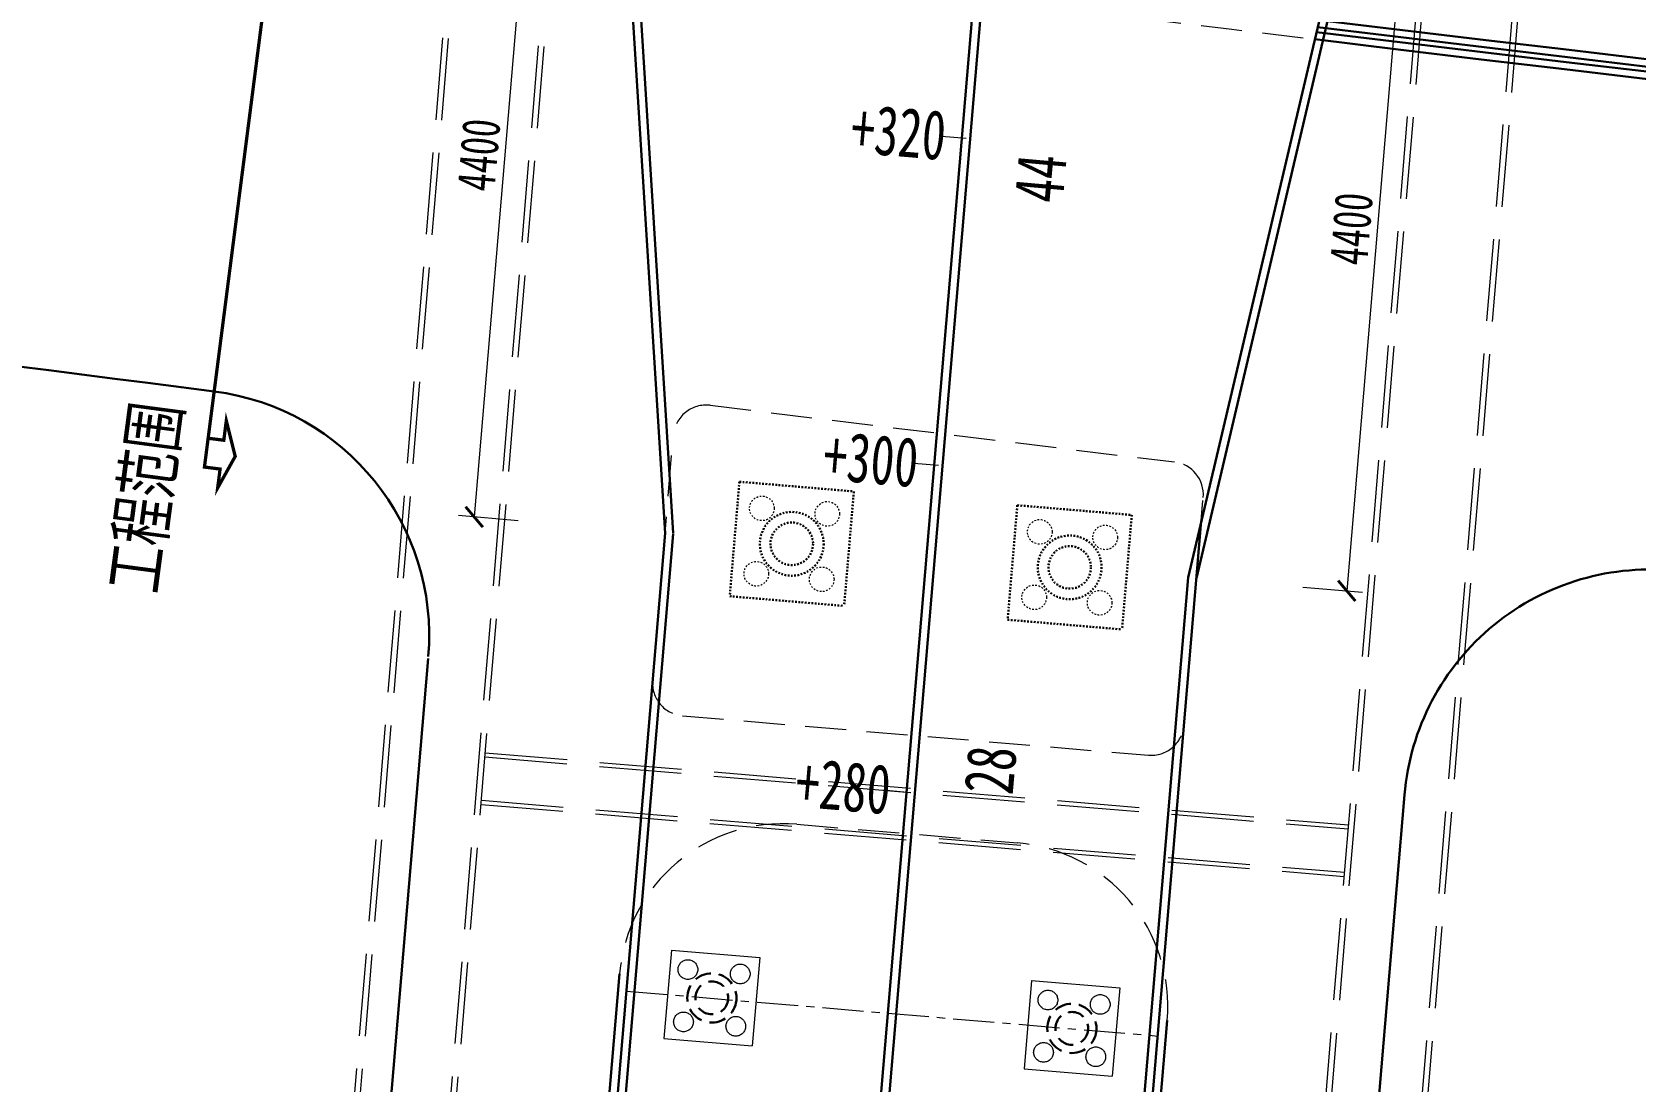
# Model space of a CAD drawing. Extents: x 0 to 531375, y 0 to 4335249.
# Drawn here: x 497942.2 to 498039.9, y 4326835.3 to 4326899.2 of the extents above; entities that cross this region are included whole.
import ezdxf

# ---------------------------------------------------------------- set-up
doc = ezdxf.new("R2010")
doc.units = 0
doc.header["$PDMODE"] = 1
for name, pattern in [('( Dashed )', [0.75, 0.5, -0.25]), ('CENTERX2', [4, 2.5, -0.5, 0.5, -0.5]), ('DASH', [0.35, 0.25, -0.1]), ('HIDDEN', [0.375, 0.25, -0.125])]:
    doc.linetypes.add(name, pattern=pattern)
doc.layers.get('0').update_dxf_attribs({"lineweight": 15})
doc.layers.get('Defpoints').update_dxf_attribs({"color": 8, "lineweight": 15})
for name, color, linetype, lineweight in [('1_道路中线', 7, 'Continuous', 15), ('_平面辅助线', 7, 'Continuous', 15), ('ZHUCIBX', 7, 'Continuous', 15), ('中心线', 2, 'CENTERX2', 15), ('地铁', 4, 'Continuous', 15), ('工程界面', 7, 'Continuous', 15), ('文字', 7, 'Continuous', 15), ('结构', 1, 'Continuous', 15), ('虚线', 6, 'HIDDEN', 15), ('路网', 7, 'Continuous', 15), ('道路偏置线', 3, 'Continuous', 30)]:
    doc.layers.add(name, color=color, linetype=linetype, lineweight=lineweight)
doc.styles.add('EICAD', font='仿宋_GB2312.TTF', dxfattribs={"width": 0.7070000000000001, "height": 3})
doc.styles.get("Standard").update_dxf_attribs({"font": '', "width": 0.7})
doc.styles.get('Standard').set_extended_font_data('仿宋_GB2312')
doc.dimstyles.new('ISO-25', dxfattribs={"dimscale": 0, "dimtxt": 3, "dimasz": 1.5, "dimexe": 1.25, "dimexo": 0.625, "dimtad": 1, "dimlfac": 100, "dimdsep": 46, "dimtxsty": 'Standard', "dimblk": 'ARCHTICK', "dimcen": 2.5, "dimclrd": 256, "dimclrt": 256, "dimadec": 0, "dimazin": 0, "dimtfac": 1, "dimtmove": 0, "dimatfit": 3, "dimfxl": 3.5, "dimfxlon": 1, "dimlwd": -1, "dimlwe": -1, "dimarcsym": 0})

# ---------------------------------------------------------------- blocks, each defined once
blk = doc.blocks.new('天津2000地铁')
at = {"layer": '地铁', "linetype": 'DASH', "ltscale": 20}
for p, q in [((-45.32169021043228, -448.0133632086217), (-12.32632022863254, -52.56081547588109)), ((-44.97290207346668, -448.0424636462703), (-11.97753220715094, -52.58991729840636)), ((-39.49194563541096, -448.4997562486678), (-6.496577583777253, -53.04723165091127)), ((-39.14315749844535, -448.5288566872477), (-6.147789562295656, -53.0763334725052)), ((13.48339242319343, -452.8065755069255), (45.11764888279139, -73.66702875774355)), ((13.83218033489538, -452.8356786444783), (45.46643690468044, -73.69613057468086)), ((19.31313323293579, -453.293013674207), (50.94739153509727, -74.15344484336674)), ((19.66192114463774, -453.322116812691), (51.29617955698631, -74.18254666030406)), ((-33.60883304572781, -382.1994754651096), (19.00832878495566, -386.5896922230021)), ((-33.58804602971941, -381.9503411641345), (19.02911579715146, -386.3405579216196)), ((-33.84996243139904, -385.089433357527), (18.7671994434786, -389.4796501190285)), ((-33.82917541539064, -384.8402990564355), (18.7879864556744, -389.2305158176459))]:
    blk.add_line(p, q, dxfattribs=at)
blk = doc.blocks.new('引桥桥墩1')
at = {"layer": '结构', "linetype": '( Dashed )', "lineweight": 30, "ltscale": 2}
blk.add_circle((2.328306436538696e-10, -6.51925802230835e-09), 1.500000000000001, dxfattribs=at)
at = {"layer": '虚线', "ltscale": 500}
for p, q in [((2.699999823467806, 2.700000149197876), (-2.700000145239755, 2.69999982882291)), ((-2.700000145239755, 2.69999982882291), (-2.699999823002144, -2.700000162236392)), ((2.699999823467806, 2.700000149197876), (2.700000144774094, -2.699999834410846)), ((2.700000144774094, -2.699999834410846), (-2.699999823002144, -2.700000162236392))]:
    blk.add_line(p, q, dxfattribs=at)
for centre in [(-1.600000086007639, 1.5999999018386), (1.59999989462085, 1.600000088103115), (-1.599999895086511, -1.600000101141631), (1.600000085541978, -1.599999914877116)]:
    blk.add_circle(centre, 0.6, dxfattribs=at)
at = {"layer": '虚线', "linetype": '( Dashed )', "lineweight": 30, "ltscale": 2}
blk.add_circle((2.328306436538696e-10, -6.51925802230835e-09), 1.000000000000001, dxfattribs=at)
blk = doc.blocks.new('第二联')
at = {"linetype": 'HIDDEN', "ltscale": 50}
for centre in [(-2000.000000063781, 2000.000000000058), (1999.999999936204, 2000.000000000058), (-2000.000000063781, -1999.999999999942), (1999.99999993619, -1999.999999999942)]:
    blk.add_circle(centre, 750, dxfattribs=at)
at = {"layer": '结构', "linetype": '( Dashed )', "lineweight": 30, "ltscale": 2}
for p, q in [((3499.999769579445, 3500.000199262286), (-3500.000186958467, 3499.999782029772)), ((-3500.000187067082, 3499.999782029772), (-3499.999769705988, -3500.000199262053)), ((3499.999769473798, 3500.000199262286), (3500.000186831021, -3499.999782029539)), ((3500.000186811958, -3499.999782029539), (-3499.999769725953, -3500.000199262053))]:
    blk.add_line(p, q, dxfattribs=at)
blk.add_circle((-6.379559636116028e-08, 5.820766091346741e-11), 1944.444444, dxfattribs=at)
at = {"layer": '虚线', "linetype": '( Dashed )', "lineweight": 30, "ltscale": 2}
blk.add_circle((-6.379559636116028e-08, 5.820766091346741e-11), 1296.296296, dxfattribs=at)
blk = doc.blocks.new('_ArchTick')
at = {"color": 0, "linetype": 'ByBlock', "const_width": 0.15}
blk.add_lwpolyline([(-0.5, -0.5), (0.5, 0.5)], dxfattribs=at)
blk = doc.blocks.new('*D60')
at = {"color": 0}
for p, q in [((497975.5126808644, 4326913.322327092), (497971.8718409874, 4326913.630347719)), ((497971.8034640478, 4326869.478950027), (497968.1626241709, 4326869.786970655))]:
    blk.add_line(p, q, dxfattribs=at)
blk.add_line((497972.8299567445, 4326913.54928966), (497969.120739928, 4326869.705912595))
at = {"layer": 'Defpoints', "color": 0}
for p in [(497977.9863194876, 4326913.113053478), (497969.120739928, 4326869.705912595), (497974.0031896965, 4326869.29284987)]:
    blk.add_point(p, dxfattribs=at)
at = {"xscale": 1.153846153846154, "yscale": 1.153846153846154, "zscale": 1.153846153846154}
for p, rotation in [((497972.8299567445, 4326913.54928966), 85.16420467575756), ((497969.120739928, 4326869.705912595), 265.1642046757576)]:
    blk.add_blockref('_ArchTick', p, dxfattribs=dict(at, rotation=rotation))
at = {"insert": (497969.4024847932, 4326891.760667791), "char_height": 2.307692307692308, "attachment_point": 5, "rotation": 85.16420467575757}
blk.add_mtext('4400', dxfattribs=at)
blk = doc.blocks.new('*D61')
blk.add_line((498026.0119918935, 4326909.050008069), (498022.302775078, 4326865.206631016))
at = {"color": 0}
for p, q in [((498023.803414991, 4326909.236857056), (498026.9701076506, 4326908.968950009)), ((498019.6200509582, 4326865.433593583), (498023.2608908351, 4326865.125572956))]:
    blk.add_line(p, q, dxfattribs=at)
at = {"layer": 'Defpoints', "color": 0}
for p in [(498023.3243571124, 4326909.277386085), (498018.6546892914, 4326865.515264658), (498022.302775078, 4326865.206631016)]:
    blk.add_point(p, dxfattribs=at)
at = {"xscale": 1.153846153846154, "yscale": 1.153846153846154, "zscale": 1.153846153846154}
for p, rotation in [((498026.0119918935, 4326909.050008069), 85.164204675788), ((498022.302775078, 4326865.206631016), 265.164204675788)]:
    blk.add_blockref('_ArchTick', p, dxfattribs=dict(at, rotation=rotation))
at = {"insert": (498022.5845199426, 4326887.261386206), "char_height": 2.307692307692308, "attachment_point": 5, "rotation": 85.16420467578799}
blk.add_mtext('4400', dxfattribs=at)

msp = doc.modelspace()

# ---------------------------------------------------------------- linework, layer by layer
at = {"color": 7}
for points in [[(497966.3191998409, 4326861.20833633, 0.4018498848104184), (497953.2694338931, 4326877.352440491)], [(498042.5225209788, 4326866.402770638, 0.4238962922082579), (498025.8197457764, 4326852.770417202)]]:
    msp.add_lwpolyline(points, format="xyb", dxfattribs=at)
msp.add_lwpolyline([(498025.8197457764, 4326852.770417199), (498008.0415808739, 4326642.63018537)], dxfattribs=at)
at = {"layer": '1_道路中线', "color": 3, "linetype": 'Continuous', "extrusion": (-0.08430038206289742, -0.9964403873709906, 0)}
for points, elevation in [([(131467.6990070496, 0), (131466.1990070496, 0)], -4353472.212997267), ([(131467.6990070479, 0), (131466.1990070479, 0)], -4353452.212997267), ([(131467.6990070461, 0), (131466.1990070461, 0)], -4353432.212997268)]:
    msp.add_lwpolyline(points, dxfattribs=dict(at, elevation=elevation))
at = {"layer": '_平面辅助线', "linetype": '( Dashed )', "ltscale": 5}
for points in [[(497979.9377008536, 4326903.770326562, 0.00107318912139812), (498020.3527044503, 4326898.806334354, 0.00107318912139812)], [(497983.4939758555, 4326876.507377471, 0.4250838324521351), (497981.2589489443, 4326874.69069104)], [(498013.5543976904, 4326870.900547592, 0.4034262086593245), (498011.8036630521, 4326873.054435551)], [(497979.9952617572, 4326859.75376046, 0.4142135623553884), (497981.8195417676, 4326857.592278922)], [(498010.2180928071, 4326855.189718031, 0.4142135623992957), (498012.3795743462, 4326857.013998042)], [(497988.7870423803, 4326850.981383732, 0.414213562377355), (497977.9796346847, 4326841.859983679)], [(498011.3603876611, 4326839.035920878, 0.414213562370534), (498002.238987609, 4326849.843328573)]]:
    msp.add_lwpolyline(points, format="xyb", dxfattribs=at)
for points in [[(497983.4939758555, 4326876.507377471), (498011.8036630521, 4326873.054435551)], [(497979.9952617572, 4326859.75376046), (497981.2589489443, 4326874.69069104)], [(497981.8195417676, 4326857.592278922), (498010.2180928071, 4326855.189718031)], [(497988.7870423803, 4326850.981383732), (498002.238987609, 4326849.843328573)]]:
    msp.add_lwpolyline(points, dxfattribs=at)
at = {"layer": '_平面辅助线', "linetype": '( Dashed )', "ltscale": 5, "elevation": 1.1574235e-09}
msp.add_lwpolyline([(498012.379587005, 4326857.014147738), (498013.5543976904, 4326870.900547592)], dxfattribs=at)
at = {"layer": 'ZHUCIBX', "color": 7}
for points in [[(497966.3191998409, 4326861.20833633, 0.4018498848104184), (497953.2694338931, 4326877.352440491)], [(498042.5225209788, 4326866.402770638, 0.4238962922082579), (498025.8197457764, 4326852.770417202)]]:
    msp.add_lwpolyline(points, format="xyb", dxfattribs=at)
msp.add_lwpolyline([(498025.8197457764, 4326852.770417199), (498008.0415808739, 4326642.63018537)], dxfattribs=at)
at = {"layer": '中心线', "color": 2}
msp.add_line((497978.3935544906, 4326840.821393103), (498010.7778670796, 4326838.081630684), dxfattribs=at)
at = {"layer": '工程界面', "color": 7, "const_width": 0.2}
for points in [[(497958.10856868, 4326914.976754012), (497952.6770445765, 4326872.746608713)], [(497953.6304613946, 4326872.623982886), (497952.6765334869, 4326872.746674447), (497952.9023748171, 4326874.502592681), (497953.8563027251, 4326874.37990112), (497954.0097447389, 4326875.572914063), (497954.552633077, 4326873.397858382), (497953.4829426425, 4326871.477023358), (497953.6304613946, 4326872.623982886)]]:
    msp.add_lwpolyline(points, dxfattribs=at)
at = {"layer": '路网', "color": 7}
for points in [[(497966.3191998409, 4326861.20833633, 0.4018498848104184), (497953.2694338931, 4326877.352440491)], [(498042.5225209788, 4326866.402770638, 0.4238962922082579), (498025.8197457764, 4326852.770417202)]]:
    msp.add_lwpolyline(points, format="xyb", dxfattribs=at)
at = {"layer": '道路偏置线', "color": 1}
for p, q in [((497977.9863194877, 4326913.113053476), (497980.7539651908, 4326868.721723949)), ((498023.3243571125, 4326909.277386087), (498013.1382777789, 4326865.981961518))]:
    msp.add_line(p, q, dxfattribs=at)
at = {"layer": '道路偏置线', "color": 40}
for points in [[(497977.899203888, 4326645.180632234), (498045.0713045867, 4327439.162727347)], [(497978.397424082, 4326645.138482044), (498045.5695247804, 4327439.120577157)]]:
    msp.add_lwpolyline(points, dxfattribs=at)
at = {"layer": '道路偏置线', "color": 1}
for points in [[(497695.6250999804, 4326913.783779941, 0.006837079717257), (497953.2694339284, 4326877.352440487)], [(498020.6292260373, 4326899.981675633, 0.01724369719910289), (498672.2166929229, 4326844.089570154)], [(498020.4563999944, 4326899.247087117, 0.01724590144547896), (498672.1783958911, 4326843.340548567)], [(498020.5255303912, 4326899.540922437, 0.01724501978900268), (498672.1937147038, 4326843.640157202)], [(498020.3527044502, 4326898.806334354, 0.01724722382502965), (498672.155417672, 4326842.891135615)], [(497966.3191998409, 4326861.20833633, 0.4018498848104184), (497953.2694338931, 4326877.352440491)], [(498042.5225209788, 4326866.402770638, 0.4238962922082579), (498025.8197457764, 4326852.770417202)]]:
    msp.add_lwpolyline(points, format="xyb", dxfattribs=at)
for points in [[(497978.4845396812, 4326913.070903286), (497981.2552916243, 4326868.722027547)], [(498022.8261369187, 4326909.319536278), (498012.6400575865, 4326866.024111722)], [(497953.2694339285, 4326877.352440487), (497957.1288237277, 4326907.297085152)], [(497970.6800695237, 4326749.647097658), (497980.753965191, 4326868.721723949)], [(497971.1782897172, 4326749.604947468), (497981.2521853845, 4326868.679573759)], [(497966.3070457547, 4326861.072073694), (497948.5288808522, 4326650.931841866)], [(498025.8197457764, 4326852.770417199), (498008.0415808739, 4326642.63018537)]]:
    msp.add_lwpolyline(points, dxfattribs=at)
at = {"layer": '道路偏置线', "color": 1, "elevation": 1.1574235e-09}
for points in [[(498003.0643903748, 4326746.907432895), (498013.4333291175, 4326869.469502885)], [(498012.6400575865, 4326866.024111722), (498002.5661701811, 4326746.949583087)]]:
    msp.add_lwpolyline(points, dxfattribs=at)
at = {"layer": '道路偏置线'}
msp.add_lwpolyline([(497961.4579374967, 4326646.571588539), (497977.979634679, 4326841.85998368)], dxfattribs=at)
at = {"layer": '道路偏置线', "elevation": 1.1574235e-09}
msp.add_lwpolyline([(498003.5626105685, 4326746.865282705), (498011.3603876556, 4326839.035920879)], dxfattribs=at)

# ---------------------------------------------------------------- block references
at = {"rotation": 85.16420276289614}
for p in [(497983.6048321224, 4326840.402553682), (498005.5484066403, 4326838.546093686)]:
    msp.add_blockref('引桥桥墩1', p, dxfattribs=at)
at = {"layer": '地铁', "color": 1}
msp.add_blockref('天津2000地铁', (498003.3843082828, 4327237.285216006), dxfattribs=at)
at = {"layer": '文字', "xscale": 0.001, "yscale": 0.001, "zscale": 0.001, "rotation": 85.16420465189827}
for p in [(497988.4763781568, 4326868.068395915), (498005.4158647782, 4326866.635289491)]:
    msp.add_blockref('第二联', p, dxfattribs=at)

# ---------------------------------------------------------------- texts
at = {"layer": '1_道路中线', "color": 3, "style": 'EICAD', "width": 0.7070000000000001}
for s, p in [('44', (498004.9833807222, 4326888.763432267)), ('28', (498001.9337505436, 4326852.716446479))]:
    msp.add_text(s, height=3, rotation=85, dxfattribs=at).set_placement(p)
at = {"layer": '1_道路中线', "color": 3, "linetype": 'Continuous', "char_height": 3, "width": 7.073821621621621, "attachment_point": 1, "rotation": 355.16420467614836, "style": 'EICAD'}
for s, insert in [('\\f仿宋_GB2312|b0|i0|c134|p49;\\W0.7070000000;\\T1.0000000000;\\o\\l+320', (497992.2387527156, 4326894.919779875)), ('\\f仿宋_GB2312|b0|i0|c134|p49;\\W0.7070000000;\\T1.0000000000;\\o\\l+300', (497990.5527450728, 4326874.990972128)), ('\\f仿宋_GB2312|b0|i0|c134|p49;\\W0.7070000000;\\T1.0000000000;\\o\\l+280', (497988.8667374297, 4326855.062164381))]:
    msp.add_mtext(s, dxfattribs=dict(at, insert=insert))
at = {"layer": '工程界面', "color": 1, "style": 'EICAD', "width": 0.7070000000000001}
msp.add_text('工程范围', height=3, rotation=82.45471260922076, dxfattribs=at).set_placement((497949.783614253, 4326864.96104384))

# ---------------------------------------------------------------- dimensions: what is measured, and where the dimension line sits
for base, p1, p2, picture, middle in [((497969.120739928, 4326869.705912595), (497977.9863194876, 4326913.113053478), (497974.0031896965, 4326869.29284987), '*D60', (497969.4024847932, 4326891.760667791)), ((498022.302775078, 4326865.206631016), (498023.3243571124, 4326909.277386085), (498018.6546892914, 4326865.515264658), '*D61', (498022.5845199426, 4326887.261386206))]:
    dim = msp.add_linear_dim(base=base, p1=p1, p2=p2, angle=85.16420467576324, dimstyle='ISO-25', override={"dimscale": 0.7692307692307693})
    dim.commit()
    dim.dimension.update_dxf_attribs({"geometry": picture, "text_midpoint": middle})

doc.saveas('drawing.dxf')
